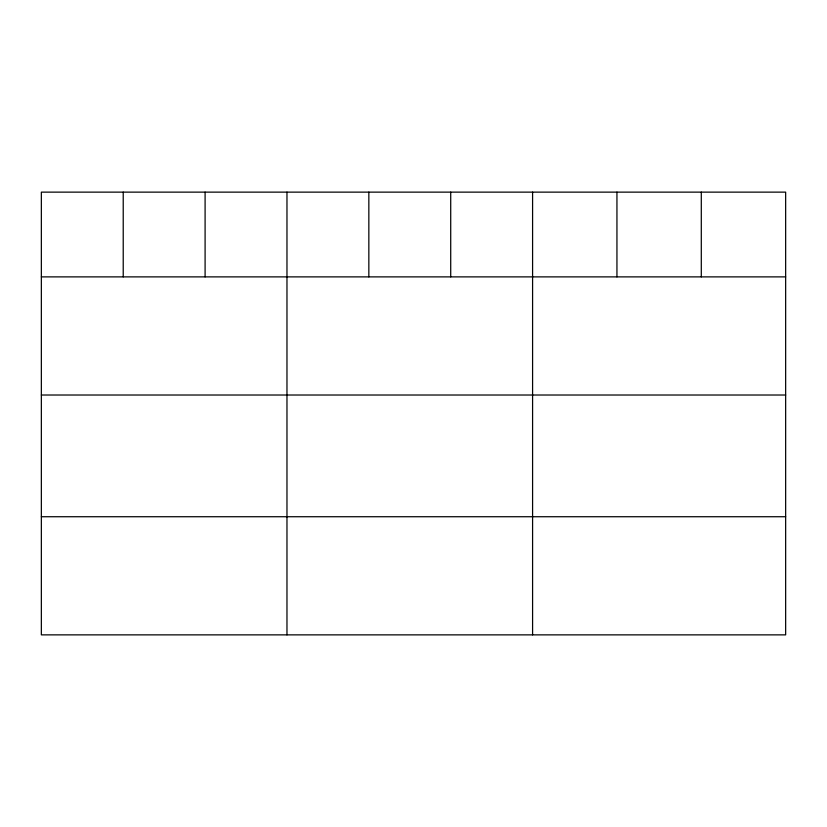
<?xml version="1.0" encoding="UTF-8"?>
<svg xmlns="http://www.w3.org/2000/svg" width="827" height="827" viewBox="0 0 827 827"><rect width="100%" height="100%" fill="white"/><g stroke="black" fill="none" stroke-linecap="round" stroke-linejoin="round"><path stroke-width="1.24" d="M785.65 276.88L785.65 634.867L41.35 634.867L41.35 192.133L785.65 192.133L785.65 276.88L41.35 276.88M41.35 395.017L785.65 395.017M41.35 516.73L785.65 516.73M701.296 192.133L701.296 276.88M616.942 192.133L616.942 276.88M532.588 192.133L532.588 634.867M450.715 192.133L450.715 276.88M368.842 192.133L368.842 276.88M286.969 192.133L286.969 634.867M205.096 192.133L205.096 276.88M123.223 192.133L123.223 276.88"/></g></svg>
